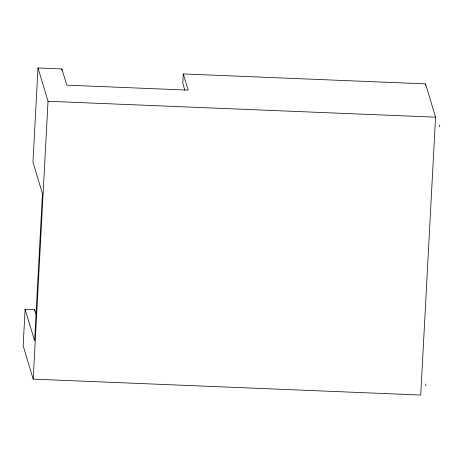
<?xml version="1.0" encoding="UTF-8"?>
<svg xmlns="http://www.w3.org/2000/svg" width="463" height="463" viewBox="0 0 463 463"><rect width="100%" height="100%" fill="white"/><g stroke="black" fill="none" stroke-linecap="round" stroke-linejoin="round"><path stroke-width="0.69" d="M36.328 315.118L34.673 309.643L25.1 309.249L23.15 345.82L33.203 379.128L420.734 395.032L435.567 117.18L425.514 83.872L183.296 73.935L182.792 83.352L184.83 90.106M183.296 73.935L188.186 90.135L66.794 85.151L61.903 68.952L37.983 67.968L32.954 162.16L42.469 193.661L34.615 340.751L25.1 309.249M34.598 311.009L34.673 309.643M33.203 379.128L48.036 101.275L37.983 67.968M61.834 70.295L61.903 68.952M425.433 85.314L425.514 83.872M48.036 101.275L435.567 117.18M439.306 124.993L439.85 126.793M425.48 384.006L426.024 385.806"/></g></svg>
